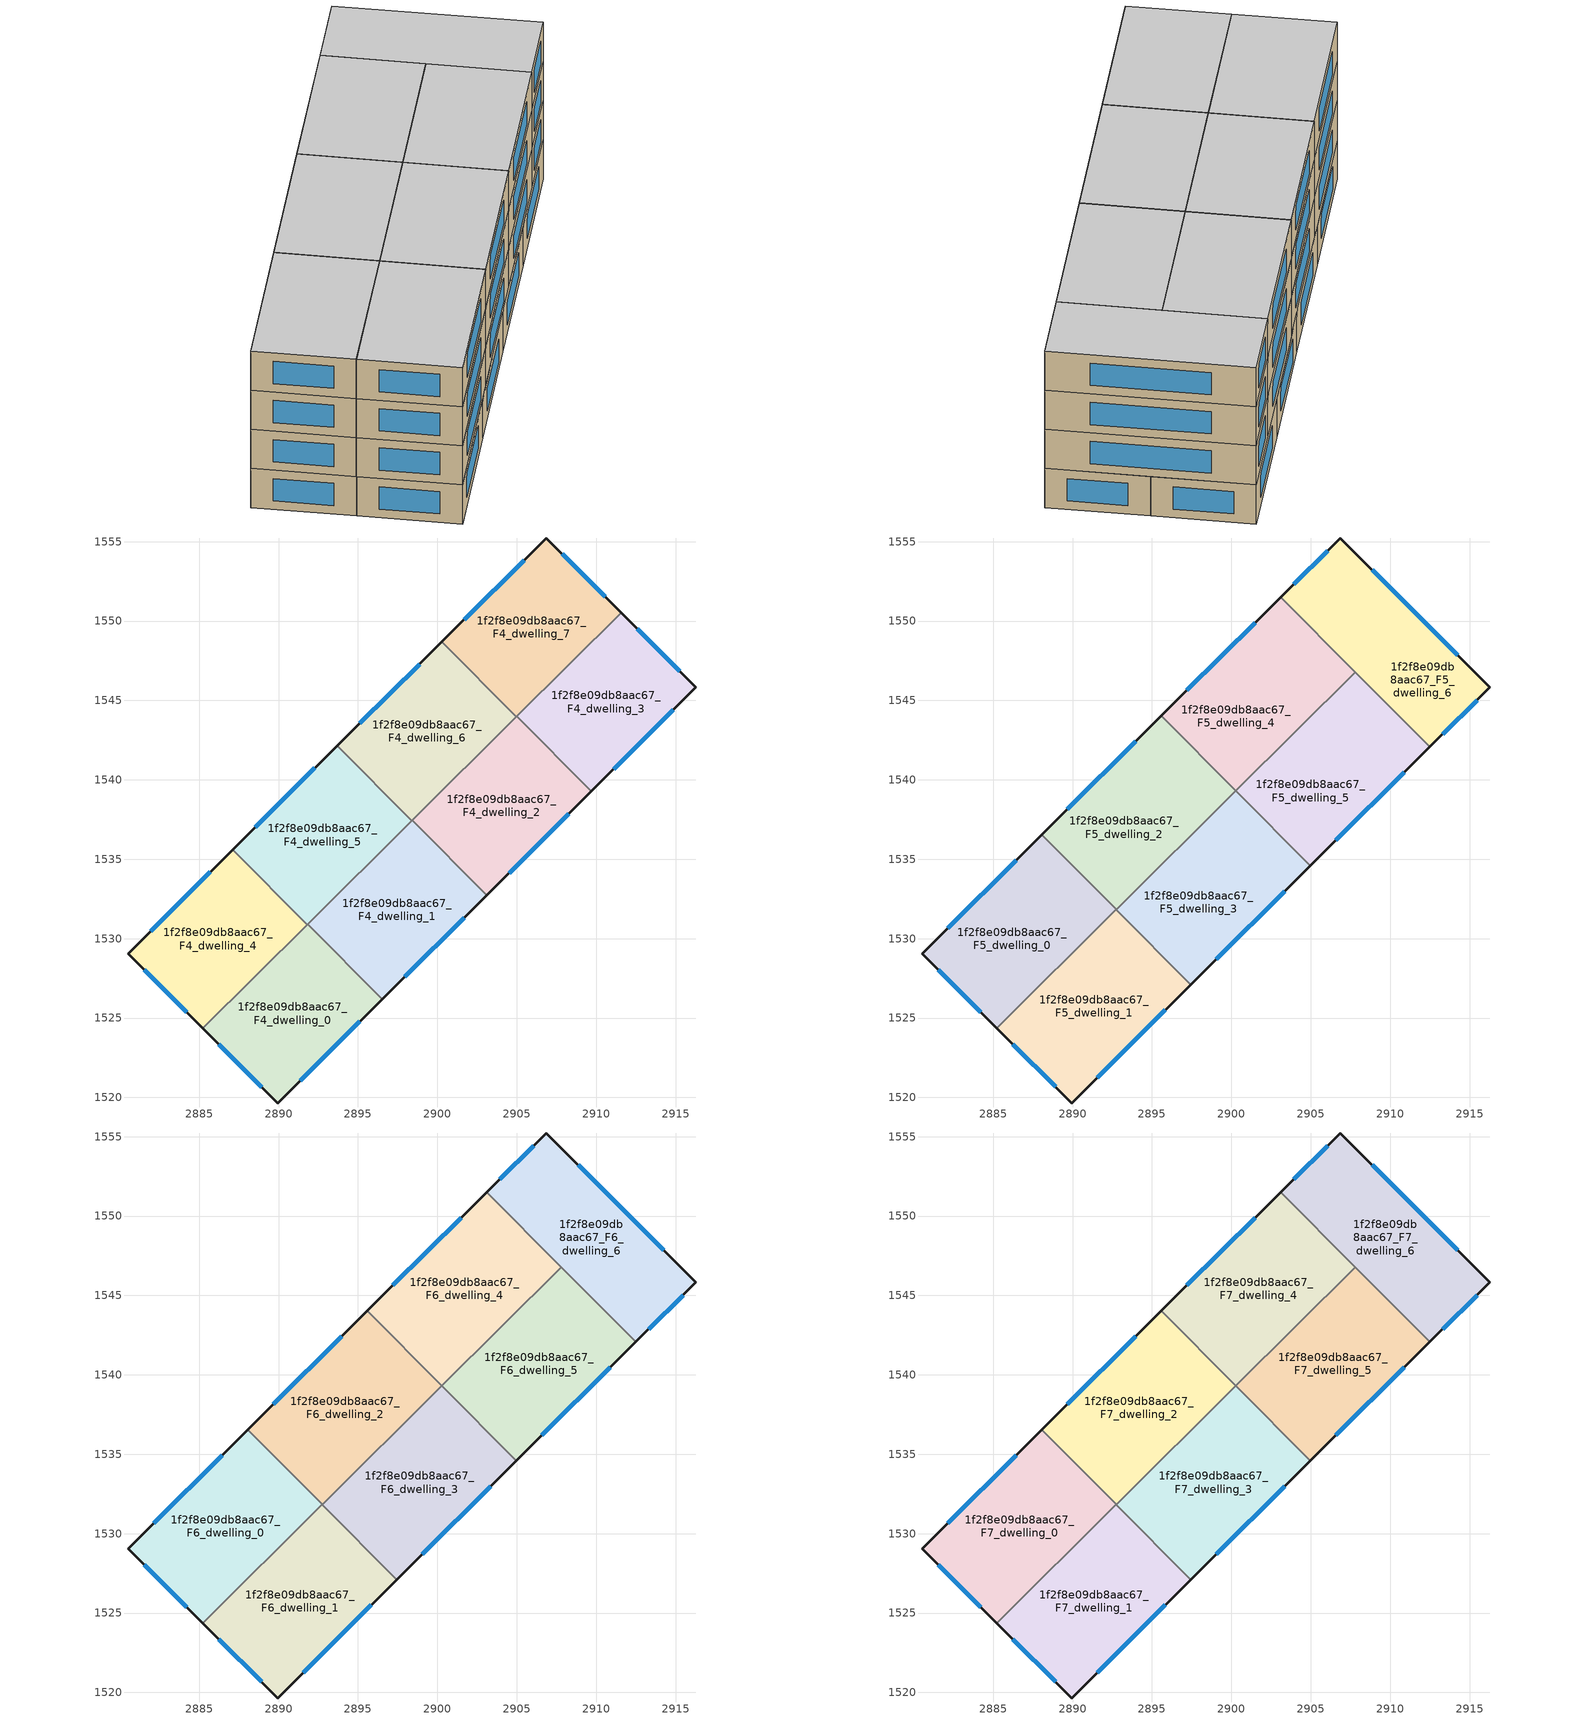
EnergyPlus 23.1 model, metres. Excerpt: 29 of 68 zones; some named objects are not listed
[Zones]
1f2f8e09db8aac67_F4_dwelling_0
 floor to 1f2f8e09db8aac67_F3_dwelling_0 (EU_floor_Construction): 2891.83,1530.91 2896.52,1526.19 2889.95,1519.65 2885.23,1524.35 z12
 wall outside (EU_wall_Construction): 2885.23,1524.35 2889.95,1519.65 2896.52,1526.19 z12:15
 wall to 1f2f8e09db8aac67_F4_dwelling_1 (EU_wall_Construction): 2896.52,1526.19 2891.83,1530.91 z12:15
 wall to 1f2f8e09db8aac67_F4_dwelling_4 (EU_wall_Construction): 2891.81,1530.89 2885.23,1524.35 z12:15
 wall to 1f2f8e09db8aac67_F4_dwelling_5 (EU_wall_Construction): 2891.83,1530.91 2891.81,1530.89 z12:15
 window (EU_Window_Construction): 2891.35,1521.05 2895.11,1524.79 / 2886.24,1523.35 2888.94,1520.66 z12.64:14.36
 ceiling adiabatic (EU_roof_Construction): 2896.52,1526.19 2891.83,1530.91 2885.24,1524.35 2889.95,1519.65 z15
1f2f8e09db8aac67_F4_dwelling_1
 floor to 1f2f8e09db8aac67_F3_dwelling_1 (EU_floor_Construction): 2898.41,1537.45 2903.1,1532.73 2896.52,1526.19 2891.83,1530.91 z12
 wall outside (EU_wall_Construction): 2896.52,1526.19 2903.1,1532.73 z12:15
 wall to 1f2f8e09db8aac67_F4_dwelling_2 (EU_wall_Construction): 2903.1,1532.73 2898.41,1537.45 z12:15
 wall to 1f2f8e09db8aac67_F4_dwelling_5 (EU_wall_Construction): 2898.39,1537.43 2891.83,1530.91 z12:15
 wall to 1f2f8e09db8aac67_F4_dwelling_6 (EU_wall_Construction): 2898.41,1537.45 2898.39,1537.43 z12:15
 window (EU_Window_Construction): 2897.93,1527.59 2901.69,1531.33 z12.64:14.36
 ceiling adiabatic (EU_roof_Construction): 2897.45,1527.11 2892.76,1531.83 2891.83,1530.91 2896.52,1526.19 z15
1f2f8e09db8aac67_F4_dwelling_2
 floor to 1f2f8e09db8aac67_F3_dwelling_2 (EU_floor_Construction): 2905,1544 2909.69,1539.28 2903.1,1532.73 2898.41,1537.45 z12
 wall outside (EU_wall_Construction): 2903.1,1532.73 2909.69,1539.28 z12:15
 wall to 1f2f8e09db8aac67_F4_dwelling_3 (EU_wall_Construction): 2909.69,1539.28 2905,1544 z12:15
 wall to 1f2f8e09db8aac67_F4_dwelling_6 (EU_wall_Construction): 2904.98,1543.98 2898.41,1537.45 z12:15
 wall to 1f2f8e09db8aac67_F4_dwelling_7 (EU_wall_Construction): 2905,1544 2904.98,1543.98 z12:15
 window (EU_Window_Construction): 2904.51,1534.13 2908.28,1537.88 z12.64:14.36
1f2f8e09db8aac67_F4_dwelling_3
 floor to 1f2f8e09db8aac67_F3_dwelling_3 (EU_floor_Construction): 2916.28,1545.83 2909.69,1539.28 2905,1544 2911.57,1550.53 z12
 wall outside (EU_wall_Construction): 2909.69,1539.28 2916.28,1545.83 2911.57,1550.53 z12:15
 wall to 1f2f8e09db8aac67_F4_dwelling_7 (EU_wall_Construction): 2911.57,1550.53 2905,1544 z12:15
 window (EU_Window_Construction): 2915.27,1546.84 2912.58,1549.53 / 2911.1,1540.68 2914.87,1544.43 z12.64:14.36
1f2f8e09db8aac67_F4_dwelling_4
 floor to 1f2f8e09db8aac67_F3_dwelling_4 (EU_floor_Construction): 2887.12,1535.61 2891.81,1530.89 2885.23,1524.35 2880.52,1529.06 z12
 wall outside (EU_wall_Construction): 2887.12,1535.61 2880.52,1529.06 2885.23,1524.35 z12:15
 wall to 1f2f8e09db8aac67_F4_dwelling_5 (EU_wall_Construction): 2891.81,1530.89 2887.12,1535.61 z12:15
 window (EU_Window_Construction): 2881.53,1528.05 2884.23,1525.36 / 2885.7,1534.2 2881.94,1530.46 z12.64:14.36
1f2f8e09db8aac67_F4_dwelling_5
 floor to 1f2f8e09db8aac67_F3_dwelling_5 (EU_floor_Construction): 2893.7,1542.15 2898.39,1537.43 2891.81,1530.89 2887.12,1535.61 z12
 wall outside (EU_wall_Construction): 2893.7,1542.15 2887.12,1535.61 z12:15
 wall to 1f2f8e09db8aac67_F4_dwelling_6 (EU_wall_Construction): 2898.39,1537.43 2893.7,1542.15 z12:15
 window (EU_Window_Construction): 2892.29,1540.75 2888.53,1537.01 z12.64:14.36
 ceiling adiabatic (EU_roof_Construction): 2892.75,1531.84 2891.8,1530.89 2898.39,1537.43 2893.7,1542.15 2888.07,1536.55 z15
1f2f8e09db8aac67_F4_dwelling_6
 floor to 1f2f8e09db8aac67_F3_dwelling_6 (EU_floor_Construction): 2900.29,1548.7 2904.98,1543.98 2898.39,1537.43 2893.7,1542.15 z12
 wall outside (EU_wall_Construction): 2900.29,1548.7 2893.7,1542.15 z12:15
 wall to 1f2f8e09db8aac67_F4_dwelling_7 (EU_wall_Construction): 2904.98,1543.98 2900.29,1548.7 z12:15
 window (EU_Window_Construction): 2898.88,1547.29 2895.11,1543.55 z12.64:14.36
1f2f8e09db8aac67_F4_dwelling_7
 floor to 1f2f8e09db8aac67_F3_dwelling_7 (EU_floor_Construction): 2911.57,1550.53 2904.98,1543.98 2900.29,1548.7 2906.87,1555.23 z12
 wall outside (EU_wall_Construction): 2911.57,1550.53 2906.87,1555.23 2900.29,1548.7 z12:15
 window (EU_Window_Construction): 2910.56,1551.54 2907.87,1554.23 / 2905.46,1553.83 2901.7,1550.1 z12.64:14.36
1f2f8e09db8aac67_F5_dwelling_0
 floor to 1f2f8e09db8aac67_F4_dwelling_4 (EU_floor_Construction): 2887.12,1535.61 2891.8,1530.89 2885.23,1524.36 2880.52,1529.06 z15
 floor to 1f2f8e09db8aac67_F4_dwelling_5 (EU_floor_Construction): 2888.07,1536.55 2892.75,1531.84 2891.8,1530.89 2887.12,1535.61 z15
 wall outside (EU_wall_Construction): 2888.07,1536.55 2880.52,1529.06 2885.23,1524.36 z15:18
 wall to 1f2f8e09db8aac67_F5_dwelling_1 (EU_wall_Construction): 2885.23,1524.36 2892.75,1531.84 z15:18
 wall to 1f2f8e09db8aac67_F5_dwelling_2 (EU_wall_Construction): 2892.75,1531.84 2888.07,1536.55 z15:18
 window (EU_Window_Construction): 2881.53,1528.05 2884.22,1525.37 / 2886.45,1534.95 2882.14,1530.66 z15.64:17.36
1f2f8e09db8aac67_F5_dwelling_1
 floor adiabatic (EU_floor_Construction): 2892.75,1531.84 2897.45,1527.11 2889.95,1519.65 2885.23,1524.36 z15
 wall outside (EU_wall_Construction): 2885.23,1524.36 2889.95,1519.65 2897.45,1527.11 z15:18
 wall to 1f2f8e09db8aac67_F5_dwelling_3 (EU_wall_Construction): 2897.45,1527.11 2892.76,1531.83 z15:18
 window (EU_Window_Construction): 2886.24,1523.35 2888.93,1520.66 / 2891.55,1521.25 2895.84,1525.52 z15.64:17.36
1f2f8e09db8aac67_F5_dwelling_2
 floor adiabatic (EU_floor_Construction): 2893.7,1542.15 2898.39,1537.43 2892.76,1531.83 2888.07,1536.55 z15
 floor to 1f2f8e09db8aac67_F4_dwelling_6 (EU_floor_Construction): 2895.59,1544.03 2900.28,1539.31 2898.39,1537.43 2893.7,1542.15 z15
 wall outside (EU_wall_Construction): 2895.59,1544.03 2888.07,1536.55 z15:18
 wall to 1f2f8e09db8aac67_F5_dwelling_3 (EU_wall_Construction): 2892.76,1531.83 2900.28,1539.31 z15:18
 wall to 1f2f8e09db8aac67_F5_dwelling_4 (EU_wall_Construction): 2900.28,1539.31 2895.59,1544.03 z15:18
 window (EU_Window_Construction): 2893.98,1542.43 2889.68,1538.15 z15.64:17.36
1f2f8e09db8aac67_F5_dwelling_3
 floor to 1f2f8e09db8aac67_F4_dwelling_1 (EU_floor_Construction): 2898.41,1537.45 2903.1,1532.73 2897.45,1527.11 2892.76,1531.83 z15
 floor to 1f2f8e09db8aac67_F4_dwelling_2 (EU_floor_Construction): 2900.28,1539.31 2904.97,1534.59 2903.1,1532.73 2898.41,1537.45 z15
 wall outside (EU_wall_Construction): 2897.45,1527.11 2904.97,1534.59 z15:18
 wall to 1f2f8e09db8aac67_F5_dwelling_5 (EU_wall_Construction): 2904.97,1534.59 2900.28,1539.31 z15:18
 window (EU_Window_Construction): 2899.06,1528.71 2903.36,1532.99 z15.64:17.36
1f2f8e09db8aac67_F5_dwelling_4
 floor to 1f2f8e09db8aac67_F4_dwelling_6 (EU_floor_Construction): 2900.29,1548.7 2904.98,1543.98 2900.28,1539.31 2895.59,1544.03 z15
 floor to 1f2f8e09db8aac67_F4_dwelling_7 (EU_floor_Construction): 2903.12,1551.51 2907.81,1546.79 2904.98,1543.98 2900.29,1548.7 z15
 wall outside (EU_wall_Construction): 2903.12,1551.51 2895.59,1544.03 z15:18
 wall to 1f2f8e09db8aac67_F5_dwelling_5 (EU_wall_Construction): 2900.28,1539.31 2907.81,1546.79 z15:18
 wall to 1f2f8e09db8aac67_F5_dwelling_6 (EU_wall_Construction): 2907.81,1546.79 2903.12,1551.51 z15:18
 window (EU_Window_Construction): 2901.51,1549.91 2897.21,1545.63 z15.64:17.36
1f2f8e09db8aac67_F5_dwelling_5
 floor to 1f2f8e09db8aac67_F4_dwelling_2 (EU_floor_Construction): 2905,1544 2909.69,1539.28 2904.97,1534.59 2900.28,1539.31 z15
 floor to 1f2f8e09db8aac67_F4_dwelling_3 (EU_floor_Construction): 2907.81,1546.79 2912.5,1542.07 2909.69,1539.28 2905,1544 z15
 wall outside (EU_wall_Construction): 2904.97,1534.59 2912.5,1542.07 z15:18
 wall to 1f2f8e09db8aac67_F5_dwelling_6 (EU_wall_Construction): 2912.5,1542.07 2907.81,1546.79 z15:18
 window (EU_Window_Construction): 2906.59,1536.19 2910.89,1540.47 z15.64:17.36
1f2f8e09db8aac67_F5_dwelling_6
 floor to 1f2f8e09db8aac67_F4_dwelling_3 (EU_floor_Construction): 2916.28,1545.83 2912.5,1542.07 2907.81,1546.79 2911.57,1550.53 z15
 floor to 1f2f8e09db8aac67_F4_dwelling_7 (EU_floor_Construction): 2911.57,1550.53 2907.81,1546.79 2903.12,1551.51 2906.87,1555.23 z15
 wall outside (EU_wall_Construction): 2912.5,1542.07 2916.28,1545.83 2906.87,1555.23 2903.12,1551.51 z15:18
 window (EU_Window_Construction): 2906.06,1554.44 2903.92,1552.31 / 2914.26,1547.84 2908.88,1553.22 / 2913.31,1542.88 2915.47,1545.03 z15.64:17.36
1f2f8e09db8aac67_F6_dwelling_0
 floor to 1f2f8e09db8aac67_F5_dwelling_0 (EU_floor_Construction): 2888.07,1536.55 2892.75,1531.84 2885.23,1524.36 2880.52,1529.06 z18
 wall outside (EU_wall_Construction): 2888.07,1536.55 2880.52,1529.06 2885.23,1524.36 z18:21
 wall to 1f2f8e09db8aac67_F6_dwelling_1 (EU_wall_Construction): 2885.23,1524.36 2892.75,1531.84 z18:21
 wall to 1f2f8e09db8aac67_F6_dwelling_2 (EU_wall_Construction): 2892.75,1531.84 2888.07,1536.55 z18:21
 window (EU_Window_Construction): 2881.53,1528.05 2884.22,1525.37 / 2886.45,1534.95 2882.14,1530.66 z18.64:20.36
1f2f8e09db8aac67_F6_dwelling_1
 floor to 1f2f8e09db8aac67_F5_dwelling_1 (EU_floor_Construction): 2892.75,1531.84 2897.45,1527.11 2889.95,1519.65 2885.23,1524.36 z18
 wall outside (EU_wall_Construction): 2885.23,1524.36 2889.95,1519.65 2897.45,1527.11 z18:21
 wall to 1f2f8e09db8aac67_F6_dwelling_3 (EU_wall_Construction): 2897.45,1527.11 2892.76,1531.83 z18:21
 window (EU_Window_Construction): 2886.24,1523.35 2888.93,1520.66 / 2891.55,1521.25 2895.84,1525.52 z18.64:20.36
1f2f8e09db8aac67_F6_dwelling_2
 floor to 1f2f8e09db8aac67_F5_dwelling_2 (EU_floor_Construction): 2895.59,1544.03 2900.28,1539.31 2892.76,1531.83 2888.07,1536.55 z18
 wall outside (EU_wall_Construction): 2895.59,1544.03 2888.07,1536.55 z18:21
 wall to 1f2f8e09db8aac67_F6_dwelling_3 (EU_wall_Construction): 2892.76,1531.83 2900.28,1539.31 z18:21
 wall to 1f2f8e09db8aac67_F6_dwelling_4 (EU_wall_Construction): 2900.28,1539.31 2895.59,1544.03 z18:21
 window (EU_Window_Construction): 2893.98,1542.43 2889.68,1538.15 z18.64:20.36
1f2f8e09db8aac67_F6_dwelling_3
 floor to 1f2f8e09db8aac67_F5_dwelling_3 (EU_floor_Construction): 2900.28,1539.31 2904.97,1534.59 2897.45,1527.11 2892.76,1531.83 z18
 wall outside (EU_wall_Construction): 2897.45,1527.11 2904.97,1534.59 z18:21
 wall to 1f2f8e09db8aac67_F6_dwelling_5 (EU_wall_Construction): 2904.97,1534.59 2900.28,1539.31 z18:21
 window (EU_Window_Construction): 2899.06,1528.71 2903.36,1532.99 z18.64:20.36
1f2f8e09db8aac67_F6_dwelling_4
 floor to 1f2f8e09db8aac67_F5_dwelling_4 (EU_floor_Construction): 2903.12,1551.51 2907.81,1546.79 2900.28,1539.31 2895.59,1544.03 z18
 wall outside (EU_wall_Construction): 2903.12,1551.51 2895.59,1544.03 z18:21
 wall to 1f2f8e09db8aac67_F6_dwelling_5 (EU_wall_Construction): 2900.28,1539.31 2907.81,1546.79 z18:21
 wall to 1f2f8e09db8aac67_F6_dwelling_6 (EU_wall_Construction): 2907.81,1546.79 2903.12,1551.51 z18:21
 window (EU_Window_Construction): 2901.51,1549.91 2897.21,1545.63 z18.64:20.36
1f2f8e09db8aac67_F6_dwelling_5
 floor to 1f2f8e09db8aac67_F5_dwelling_5 (EU_floor_Construction): 2907.81,1546.79 2912.5,1542.07 2904.97,1534.59 2900.28,1539.31 z18
 wall outside (EU_wall_Construction): 2904.97,1534.59 2912.5,1542.07 z18:21
 wall to 1f2f8e09db8aac67_F6_dwelling_6 (EU_wall_Construction): 2912.5,1542.07 2907.81,1546.79 z18:21
 window (EU_Window_Construction): 2906.59,1536.19 2910.89,1540.47 z18.64:20.36
1f2f8e09db8aac67_F6_dwelling_6
 floor to 1f2f8e09db8aac67_F5_dwelling_6 (EU_floor_Construction): 2916.28,1545.83 2912.5,1542.07 2903.12,1551.51 2906.87,1555.23 z18
 wall outside (EU_wall_Construction): 2912.5,1542.07 2916.28,1545.83 2906.87,1555.23 2903.12,1551.51 z18:21
 window (EU_Window_Construction): 2906.06,1554.44 2903.92,1552.31 / 2914.26,1547.84 2908.88,1553.22 / 2913.31,1542.88 2915.47,1545.03 z18.64:20.36
1f2f8e09db8aac67_F7_dwelling_0
 floor to 1f2f8e09db8aac67_F6_dwelling_0 (EU_floor_Construction): 2888.07,1536.55 2892.75,1531.84 2885.23,1524.36 2880.52,1529.06 z21
 wall outside (EU_wall_Construction): 2888.07,1536.55 2880.52,1529.06 2885.23,1524.36 z21:24
 wall to 1f2f8e09db8aac67_F7_dwelling_1 (EU_wall_Construction): 2885.23,1524.36 2892.75,1531.84 z21:24
 wall to 1f2f8e09db8aac67_F7_dwelling_2 (EU_wall_Construction): 2892.75,1531.84 2888.07,1536.55 z21:24
 window (EU_Window_Construction): 2881.53,1528.05 2884.22,1525.37 / 2886.45,1534.95 2882.14,1530.66 z21.64:23.36
 ceiling to 1f2f8e09db8aac67_F8_dwelling_0 (EU_floor_Construction): 2892.75,1531.84 2888.07,1536.55 2880.52,1529.06 2885.23,1524.36 z24
1f2f8e09db8aac67_F7_dwelling_1
 floor to 1f2f8e09db8aac67_F6_dwelling_1 (EU_floor_Construction): 2892.75,1531.84 2897.45,1527.11 2889.95,1519.65 2885.23,1524.36 z21
 wall outside (EU_wall_Construction): 2885.23,1524.36 2889.95,1519.65 2897.45,1527.11 z21:24
 wall to 1f2f8e09db8aac67_F7_dwelling_3 (EU_wall_Construction): 2897.45,1527.11 2892.76,1531.83 z21:24
 window (EU_Window_Construction): 2886.24,1523.35 2888.93,1520.66 / 2891.55,1521.25 2895.84,1525.52 z21.64:23.36
 ceiling to 1f2f8e09db8aac67_F8_dwelling_1 (EU_floor_Construction): 2897.45,1527.11 2892.75,1531.84 2885.23,1524.36 2889.95,1519.65 z24
1f2f8e09db8aac67_F7_dwelling_2
 floor to 1f2f8e09db8aac67_F6_dwelling_2 (EU_floor_Construction): 2895.59,1544.03 2900.28,1539.31 2892.76,1531.83 2888.07,1536.55 z21
 wall outside (EU_wall_Construction): 2895.59,1544.03 2888.07,1536.55 z21:24
 wall to 1f2f8e09db8aac67_F7_dwelling_3 (EU_wall_Construction): 2892.76,1531.83 2900.28,1539.31 z21:24
 wall to 1f2f8e09db8aac67_F7_dwelling_4 (EU_wall_Construction): 2900.28,1539.31 2895.59,1544.03 z21:24
 window (EU_Window_Construction): 2893.98,1542.43 2889.68,1538.15 z21.64:23.36
 ceiling to 1f2f8e09db8aac67_F8_dwelling_2 (EU_floor_Construction): 2900.28,1539.31 2895.59,1544.03 2888.07,1536.55 2892.76,1531.83 z24
1f2f8e09db8aac67_F7_dwelling_3
 floor to 1f2f8e09db8aac67_F6_dwelling_3 (EU_floor_Construction): 2900.28,1539.31 2904.97,1534.59 2897.45,1527.11 2892.76,1531.83 z21
 wall outside (EU_wall_Construction): 2897.45,1527.11 2904.97,1534.59 z21:24
 wall to 1f2f8e09db8aac67_F7_dwelling_5 (EU_wall_Construction): 2904.97,1534.59 2900.28,1539.31 z21:24
 window (EU_Window_Construction): 2899.06,1528.71 2903.36,1532.99 z21.64:23.36
 ceiling to 1f2f8e09db8aac67_F8_dwelling_3 (EU_floor_Construction): 2904.97,1534.59 2900.28,1539.31 2892.76,1531.83 2897.45,1527.11 z24
1f2f8e09db8aac67_F7_dwelling_4
 floor to 1f2f8e09db8aac67_F6_dwelling_4 (EU_floor_Construction): 2903.12,1551.51 2907.81,1546.79 2900.28,1539.31 2895.59,1544.03 z21
 wall outside (EU_wall_Construction): 2903.12,1551.51 2895.59,1544.03 z21:24
 wall to 1f2f8e09db8aac67_F7_dwelling_5 (EU_wall_Construction): 2900.28,1539.31 2907.81,1546.79 z21:24
 wall to 1f2f8e09db8aac67_F7_dwelling_6 (EU_wall_Construction): 2907.81,1546.79 2903.12,1551.51 z21:24
 window (EU_Window_Construction): 2901.51,1549.91 2897.21,1545.63 z21.64:23.36
 ceiling to 1f2f8e09db8aac67_F8_dwelling_4 (EU_floor_Construction): 2907.81,1546.79 2903.12,1551.51 2895.59,1544.03 2900.28,1539.31 z24
1f2f8e09db8aac67_F7_dwelling_5
 floor to 1f2f8e09db8aac67_F6_dwelling_5 (EU_floor_Construction): 2907.81,1546.79 2912.5,1542.07 2904.97,1534.59 2900.28,1539.31 z21
 wall outside (EU_wall_Construction): 2904.97,1534.59 2912.5,1542.07 z21:24
 wall to 1f2f8e09db8aac67_F7_dwelling_6 (EU_wall_Construction): 2912.5,1542.07 2907.81,1546.79 z21:24
 window (EU_Window_Construction): 2906.59,1536.19 2910.89,1540.47 z21.64:23.36
 ceiling to 1f2f8e09db8aac67_F8_dwelling_5 (EU_floor_Construction): 2912.5,1542.07 2907.81,1546.79 2900.28,1539.31 2904.97,1534.59 z24
1f2f8e09db8aac67_F7_dwelling_6
 floor to 1f2f8e09db8aac67_F6_dwelling_6 (EU_floor_Construction): 2916.28,1545.83 2912.5,1542.07 2903.12,1551.51 2906.87,1555.23 z21
 wall outside (EU_wall_Construction): 2912.5,1542.07 2916.28,1545.83 2906.87,1555.23 2903.12,1551.51 z21:24
 window (EU_Window_Construction): 2906.06,1554.44 2903.92,1552.31 / 2914.26,1547.84 2908.88,1553.22 / 2913.31,1542.88 2915.47,1545.03 z21.64:23.36
 ceiling to 1f2f8e09db8aac67_F8_dwelling_6 (EU_floor_Construction): 2916.28,1545.83 2906.87,1555.23 2903.12,1551.51 2912.5,1542.07 z24
[Building]
EU S2 Campaign: North Axis=0; Terrain=City; Solar Distribution=FullExterior
[Site:Location]
Yerevan-Zvartnots.Intl.AP: Latitude=40.15; Longitude=44.383; Time Zone=4; Elevation=854
[SizingPeriod:WeatherFileDays]
AnnualSizingPeriod: Begin Month=1; Begin Day of Month=1; End Month=12; End Day of Month=31; Day of Week for Start Day=Monday; Use Weather File Daylight Saving Period=No; Use Weather File Rain and Snow Indicators=No
[MATERIAL]
EU_InternalMass_Material: Roughness=MediumRough; Thickness=0.1; Conductivity=1; Density=1800; Specific Heat=900; Thermal Absorptance=0.9; Solar Absorptance=0.7; Visible Absorptance=0.7
[MATERIAL:NOMASS] Roughness=MediumRough; Thermal Absorptance=0.9; Solar Absorptance=0.7; Visible Absorptance=0.7
Name | Thermal Resistance
EU_wall_NoMass | 1.05043
EU_roof_NoMass | 1.45357
EU_floor_NoMass | 0.478065
[WINDOWMATERIAL:SIMPLEGLAZINGSYSTEM]
EU_Window_SimpleGlazing: UFactor=2.5566; Solar Heat Gain Coefficient=0.75; Visible Transmittance=0.75
[CONSTRUCTION]
EU_wall_Construction: EU_wall_NoMass
EU_roof_Construction: EU_roof_NoMass
EU_floor_Construction: EU_floor_NoMass
EU_Window_Construction: EU_Window_SimpleGlazing
EU_InternalMass_Construction: EU_InternalMass_Material
[ZONE] Type=1; Multiplier=1; Ceiling Height=autocalculate; Floor Area=autocalculate; Part of Total Floor Area=Yes
Name | Volume
1f2f8e09db8aac67_F4_dwelling_0 | 185.336
1f2f8e09db8aac67_F5_dwelling_0; 1f2f8e09db8aac67_F6_dwelling_0; 1f2f8e09db8aac67_F7_dwelling_0 | 211.793
1f2f8e09db8aac67_F4_dwelling_1; 1f2f8e09db8aac67_F4_dwelling_5 | 185.321
1f2f8e09db8aac67_F5_dwelling_1; 1f2f8e09db8aac67_F6_dwelling_1; 1f2f8e09db8aac67_F7_dwelling_1 | 211.792
1f2f8e09db8aac67_F4_dwelling_2 | 185.32
1f2f8e09db8aac67_F5_dwelling_2; 1f2f8e09db8aac67_F6_dwelling_2; 1f2f8e09db8aac67_F7_dwelling_2; 1f2f8e09db8aac67_F5_dwelling_3; 1f2f8e09db8aac67_F6_dwelling_3; 1f2f8e09db8aac67_F7_dwelling_3 | 211.783
1f2f8e09db8aac67_F4_dwelling_3 | 185.322
1f2f8e09db8aac67_F4_dwelling_4 | 185.316
1f2f8e09db8aac67_F5_dwelling_4; 1f2f8e09db8aac67_F6_dwelling_4; 1f2f8e09db8aac67_F7_dwelling_4 | 211.803
1f2f8e09db8aac67_F5_dwelling_5; 1f2f8e09db8aac67_F6_dwelling_5; 1f2f8e09db8aac67_F7_dwelling_5 | 211.802
1f2f8e09db8aac67_F4_dwelling_6 | 185.309
1f2f8e09db8aac67_F5_dwelling_6; 1f2f8e09db8aac67_F6_dwelling_6; 1f2f8e09db8aac67_F7_dwelling_6 | 211.785
1f2f8e09db8aac67_F4_dwelling_7 | 185.311
[INTERNALMASS] Construction=EU_InternalMass_Construction
Name | Zone or ZoneList | Surface Area
1f2f8e09db8aac67_F4_dwelling_0_EU_InternalMass | 1f2f8e09db8aac67_F4_dwelling_0 | 61.7787
1f2f8e09db8aac67_F4_dwelling_1_EU_InternalMass | 1f2f8e09db8aac67_F4_dwelling_1 | 61.7734
1f2f8e09db8aac67_F4_dwelling_2_EU_InternalMass | 1f2f8e09db8aac67_F4_dwelling_2 | 61.7734
1f2f8e09db8aac67_F4_dwelling_3_EU_InternalMass | 1f2f8e09db8aac67_F4_dwelling_3 | 61.774
1f2f8e09db8aac67_F4_dwelling_4_EU_InternalMass | 1f2f8e09db8aac67_F4_dwelling_4 | 61.7721
1f2f8e09db8aac67_F4_dwelling_5_EU_InternalMass | 1f2f8e09db8aac67_F4_dwelling_5 | 61.7734
1f2f8e09db8aac67_F4_dwelling_6_EU_InternalMass | 1f2f8e09db8aac67_F4_dwelling_6 | 61.7697
1f2f8e09db8aac67_F4_dwelling_7_EU_InternalMass | 1f2f8e09db8aac67_F4_dwelling_7 | 61.7704
1f2f8e09db8aac67_F5_dwelling_0_EU_InternalMass | 1f2f8e09db8aac67_F5_dwelling_0 | 70.5977
1f2f8e09db8aac67_F5_dwelling_1_EU_InternalMass | 1f2f8e09db8aac67_F5_dwelling_1 | 70.5957
1f2f8e09db8aac67_F5_dwelling_2_EU_InternalMass | 1f2f8e09db8aac67_F5_dwelling_2 | 70.5963
1f2f8e09db8aac67_F5_dwelling_3_EU_InternalMass | 1f2f8e09db8aac67_F5_dwelling_3 | 70.5926
1f2f8e09db8aac67_F5_dwelling_4_EU_InternalMass | 1f2f8e09db8aac67_F5_dwelling_4 | 70.5992
1f2f8e09db8aac67_F5_dwelling_5_EU_InternalMass | 1f2f8e09db8aac67_F5_dwelling_5 | 70.5992
1f2f8e09db8aac67_F5_dwelling_6_EU_InternalMass | 1f2f8e09db8aac67_F5_dwelling_6 | 70.5951
1f2f8e09db8aac67_F6_dwelling_0_EU_InternalMass | 1f2f8e09db8aac67_F6_dwelling_0 | 70.5977
1f2f8e09db8aac67_F6_dwelling_1_EU_InternalMass | 1f2f8e09db8aac67_F6_dwelling_1 | 70.5957
1f2f8e09db8aac67_F6_dwelling_2_EU_InternalMass | 1f2f8e09db8aac67_F6_dwelling_2 | 70.5963
1f2f8e09db8aac67_F6_dwelling_3_EU_InternalMass | 1f2f8e09db8aac67_F6_dwelling_3 | 70.5926
1f2f8e09db8aac67_F6_dwelling_4_EU_InternalMass | 1f2f8e09db8aac67_F6_dwelling_4 | 70.5992
1f2f8e09db8aac67_F6_dwelling_5_EU_InternalMass | 1f2f8e09db8aac67_F6_dwelling_5 | 70.5992
1f2f8e09db8aac67_F6_dwelling_6_EU_InternalMass | 1f2f8e09db8aac67_F6_dwelling_6 | 70.5951
1f2f8e09db8aac67_F7_dwelling_0_EU_InternalMass | 1f2f8e09db8aac67_F7_dwelling_0 | 70.5977
1f2f8e09db8aac67_F7_dwelling_1_EU_InternalMass | 1f2f8e09db8aac67_F7_dwelling_1 | 70.5957
1f2f8e09db8aac67_F7_dwelling_2_EU_InternalMass | 1f2f8e09db8aac67_F7_dwelling_2 | 70.5963
1f2f8e09db8aac67_F7_dwelling_3_EU_InternalMass | 1f2f8e09db8aac67_F7_dwelling_3 | 70.5926
1f2f8e09db8aac67_F7_dwelling_4_EU_InternalMass | 1f2f8e09db8aac67_F7_dwelling_4 | 70.5992
1f2f8e09db8aac67_F7_dwelling_5_EU_InternalMass | 1f2f8e09db8aac67_F7_dwelling_5 | 70.5992
1f2f8e09db8aac67_F7_dwelling_6_EU_InternalMass | 1f2f8e09db8aac67_F7_dwelling_6 | 70.5951
[OTHEREQUIPMENT] Fuel Type=Electricity; Design Level Calculation Method=Watts/Area; Power per Zone Floor Area=1; Fraction Latent=0; Fraction Radiant=0; Fraction Lost=0; Carbon Dioxide Generation Rate=0; EndUse Subcategory=EU_Step8_InternalGains
Name | Zone or ZoneList or Space or SpaceList | Schedule
EU_Step8_InternalGain_1f2f8e09db8aac67_F4_dwelling_0_f000 | 1f2f8e09db8aac67_F4_dwelling_0 | EU_Step8_GainSchedule_1f2f8e09db8aac67_F4_dwelling_0_f000
EU_Step8_InternalGain_1f2f8e09db8aac67_F4_dwelling_1_f000 | 1f2f8e09db8aac67_F4_dwelling_1 | EU_Step8_GainSchedule_1f2f8e09db8aac67_F4_dwelling_1_f000
EU_Step8_InternalGain_1f2f8e09db8aac67_F4_dwelling_2_f000 | 1f2f8e09db8aac67_F4_dwelling_2 | EU_Step8_GainSchedule_1f2f8e09db8aac67_F4_dwelling_2_f000
EU_Step8_InternalGain_1f2f8e09db8aac67_F4_dwelling_3_f000 | 1f2f8e09db8aac67_F4_dwelling_3 | EU_Step8_GainSchedule_1f2f8e09db8aac67_F4_dwelling_3_f000
EU_Step8_InternalGain_1f2f8e09db8aac67_F4_dwelling_4_f000 | 1f2f8e09db8aac67_F4_dwelling_4 | EU_Step8_GainSchedule_1f2f8e09db8aac67_F4_dwelling_4_f000
EU_Step8_InternalGain_1f2f8e09db8aac67_F4_dwelling_5_f000 | 1f2f8e09db8aac67_F4_dwelling_5 | EU_Step8_GainSchedule_1f2f8e09db8aac67_F4_dwelling_5_f000
EU_Step8_InternalGain_1f2f8e09db8aac67_F4_dwelling_6_f000 | 1f2f8e09db8aac67_F4_dwelling_6 | EU_Step8_GainSchedule_1f2f8e09db8aac67_F4_dwelling_6_f000
EU_Step8_InternalGain_1f2f8e09db8aac67_F4_dwelling_7_f000 | 1f2f8e09db8aac67_F4_dwelling_7 | EU_Step8_GainSchedule_1f2f8e09db8aac67_F4_dwelling_7_f000
EU_Step8_InternalGain_1f2f8e09db8aac67_F5_dwelling_0_f000 | 1f2f8e09db8aac67_F5_dwelling_0 | EU_Step8_GainSchedule_1f2f8e09db8aac67_F5_dwelling_0_f000
EU_Step8_InternalGain_1f2f8e09db8aac67_F5_dwelling_1_f000 | 1f2f8e09db8aac67_F5_dwelling_1 | EU_Step8_GainSchedule_1f2f8e09db8aac67_F5_dwelling_1_f000
EU_Step8_InternalGain_1f2f8e09db8aac67_F5_dwelling_2_f000 | 1f2f8e09db8aac67_F5_dwelling_2 | EU_Step8_GainSchedule_1f2f8e09db8aac67_F5_dwelling_2_f000
EU_Step8_InternalGain_1f2f8e09db8aac67_F5_dwelling_3_f000 | 1f2f8e09db8aac67_F5_dwelling_3 | EU_Step8_GainSchedule_1f2f8e09db8aac67_F5_dwelling_3_f000
EU_Step8_InternalGain_1f2f8e09db8aac67_F5_dwelling_4_f000 | 1f2f8e09db8aac67_F5_dwelling_4 | EU_Step8_GainSchedule_1f2f8e09db8aac67_F5_dwelling_4_f000
EU_Step8_InternalGain_1f2f8e09db8aac67_F5_dwelling_5_f000 | 1f2f8e09db8aac67_F5_dwelling_5 | EU_Step8_GainSchedule_1f2f8e09db8aac67_F5_dwelling_5_f000
EU_Step8_InternalGain_1f2f8e09db8aac67_F5_dwelling_6_f000 | 1f2f8e09db8aac67_F5_dwelling_6 | EU_Step8_GainSchedule_1f2f8e09db8aac67_F5_dwelling_6_f000
EU_Step8_InternalGain_1f2f8e09db8aac67_F6_dwelling_0_f000 | 1f2f8e09db8aac67_F6_dwelling_0 | EU_Step8_GainSchedule_1f2f8e09db8aac67_F6_dwelling_0_f000
EU_Step8_InternalGain_1f2f8e09db8aac67_F6_dwelling_1_f000 | 1f2f8e09db8aac67_F6_dwelling_1 | EU_Step8_GainSchedule_1f2f8e09db8aac67_F6_dwelling_1_f000
EU_Step8_InternalGain_1f2f8e09db8aac67_F6_dwelling_2_f000 | 1f2f8e09db8aac67_F6_dwelling_2 | EU_Step8_GainSchedule_1f2f8e09db8aac67_F6_dwelling_2_f000
EU_Step8_InternalGain_1f2f8e09db8aac67_F6_dwelling_3_f000 | 1f2f8e09db8aac67_F6_dwelling_3 | EU_Step8_GainSchedule_1f2f8e09db8aac67_F6_dwelling_3_f000
EU_Step8_InternalGain_1f2f8e09db8aac67_F6_dwelling_4_f000 | 1f2f8e09db8aac67_F6_dwelling_4 | EU_Step8_GainSchedule_1f2f8e09db8aac67_F6_dwelling_4_f000
EU_Step8_InternalGain_1f2f8e09db8aac67_F6_dwelling_5_f000 | 1f2f8e09db8aac67_F6_dwelling_5 | EU_Step8_GainSchedule_1f2f8e09db8aac67_F6_dwelling_5_f000
EU_Step8_InternalGain_1f2f8e09db8aac67_F6_dwelling_6_f000 | 1f2f8e09db8aac67_F6_dwelling_6 | EU_Step8_GainSchedule_1f2f8e09db8aac67_F6_dwelling_6_f000
EU_Step8_InternalGain_1f2f8e09db8aac67_F7_dwelling_0_f000 | 1f2f8e09db8aac67_F7_dwelling_0 | EU_Step8_GainSchedule_1f2f8e09db8aac67_F7_dwelling_0_f000
EU_Step8_InternalGain_1f2f8e09db8aac67_F7_dwelling_1_f000 | 1f2f8e09db8aac67_F7_dwelling_1 | EU_Step8_GainSchedule_1f2f8e09db8aac67_F7_dwelling_1_f000
EU_Step8_InternalGain_1f2f8e09db8aac67_F7_dwelling_2_f000 | 1f2f8e09db8aac67_F7_dwelling_2 | EU_Step8_GainSchedule_1f2f8e09db8aac67_F7_dwelling_2_f000
EU_Step8_InternalGain_1f2f8e09db8aac67_F7_dwelling_3_f000 | 1f2f8e09db8aac67_F7_dwelling_3 | EU_Step8_GainSchedule_1f2f8e09db8aac67_F7_dwelling_3_f000
EU_Step8_InternalGain_1f2f8e09db8aac67_F7_dwelling_4_f000 | 1f2f8e09db8aac67_F7_dwelling_4 | EU_Step8_GainSchedule_1f2f8e09db8aac67_F7_dwelling_4_f000
EU_Step8_InternalGain_1f2f8e09db8aac67_F7_dwelling_5_f000 | 1f2f8e09db8aac67_F7_dwelling_5 | EU_Step8_GainSchedule_1f2f8e09db8aac67_F7_dwelling_5_f000
EU_Step8_InternalGain_1f2f8e09db8aac67_F7_dwelling_6_f000 | 1f2f8e09db8aac67_F7_dwelling_6 | EU_Step8_GainSchedule_1f2f8e09db8aac67_F7_dwelling_6_f000
[ZONEVENTILATION:DESIGNFLOWRATE] Schedule=EU_AlwaysOn; Design Flow Rate Calculation Method=AirChanges/Hour; Air Changes per Hour=0.557805; Ventilation Type=Natural; Fan Pressure Rise=0; Fan Total Efficiency=1; Constant Term Coefficient=1; Temperature Term Coefficient=0; Velocity Term Coefficient=0; Velocity Squared Term Coefficient=0; Minimum Indoor Temperature=-100; Maximum Indoor Temperature=100; Delta Temperature=-100; Minimum Outdoor Temperature=-100; Maximum Outdoor Temperature=100; Maximum Wind Speed=40
Name | Zone or ZoneList or Space or SpaceList
EU_ConstantAir_1f2f8e09db8aac67_F4_dwelling_0 | 1f2f8e09db8aac67_F4_dwelling_0
EU_ConstantAir_1f2f8e09db8aac67_F4_dwelling_1 | 1f2f8e09db8aac67_F4_dwelling_1
EU_ConstantAir_1f2f8e09db8aac67_F4_dwelling_2 | 1f2f8e09db8aac67_F4_dwelling_2
EU_ConstantAir_1f2f8e09db8aac67_F4_dwelling_3 | 1f2f8e09db8aac67_F4_dwelling_3
EU_ConstantAir_1f2f8e09db8aac67_F4_dwelling_4 | 1f2f8e09db8aac67_F4_dwelling_4
EU_ConstantAir_1f2f8e09db8aac67_F4_dwelling_5 | 1f2f8e09db8aac67_F4_dwelling_5
EU_ConstantAir_1f2f8e09db8aac67_F4_dwelling_6 | 1f2f8e09db8aac67_F4_dwelling_6
EU_ConstantAir_1f2f8e09db8aac67_F4_dwelling_7 | 1f2f8e09db8aac67_F4_dwelling_7
EU_ConstantAir_1f2f8e09db8aac67_F5_dwelling_0 | 1f2f8e09db8aac67_F5_dwelling_0
EU_ConstantAir_1f2f8e09db8aac67_F5_dwelling_1 | 1f2f8e09db8aac67_F5_dwelling_1
EU_ConstantAir_1f2f8e09db8aac67_F5_dwelling_2 | 1f2f8e09db8aac67_F5_dwelling_2
EU_ConstantAir_1f2f8e09db8aac67_F5_dwelling_3 | 1f2f8e09db8aac67_F5_dwelling_3
EU_ConstantAir_1f2f8e09db8aac67_F5_dwelling_4 | 1f2f8e09db8aac67_F5_dwelling_4
EU_ConstantAir_1f2f8e09db8aac67_F5_dwelling_5 | 1f2f8e09db8aac67_F5_dwelling_5
EU_ConstantAir_1f2f8e09db8aac67_F5_dwelling_6 | 1f2f8e09db8aac67_F5_dwelling_6
EU_ConstantAir_1f2f8e09db8aac67_F6_dwelling_0 | 1f2f8e09db8aac67_F6_dwelling_0
EU_ConstantAir_1f2f8e09db8aac67_F6_dwelling_1 | 1f2f8e09db8aac67_F6_dwelling_1
EU_ConstantAir_1f2f8e09db8aac67_F6_dwelling_2 | 1f2f8e09db8aac67_F6_dwelling_2
EU_ConstantAir_1f2f8e09db8aac67_F6_dwelling_3 | 1f2f8e09db8aac67_F6_dwelling_3
EU_ConstantAir_1f2f8e09db8aac67_F6_dwelling_4 | 1f2f8e09db8aac67_F6_dwelling_4
EU_ConstantAir_1f2f8e09db8aac67_F6_dwelling_5 | 1f2f8e09db8aac67_F6_dwelling_5
EU_ConstantAir_1f2f8e09db8aac67_F6_dwelling_6 | 1f2f8e09db8aac67_F6_dwelling_6
EU_ConstantAir_1f2f8e09db8aac67_F7_dwelling_0 | 1f2f8e09db8aac67_F7_dwelling_0
EU_ConstantAir_1f2f8e09db8aac67_F7_dwelling_1 | 1f2f8e09db8aac67_F7_dwelling_1
EU_ConstantAir_1f2f8e09db8aac67_F7_dwelling_2 | 1f2f8e09db8aac67_F7_dwelling_2
EU_ConstantAir_1f2f8e09db8aac67_F7_dwelling_3 | 1f2f8e09db8aac67_F7_dwelling_3
EU_ConstantAir_1f2f8e09db8aac67_F7_dwelling_4 | 1f2f8e09db8aac67_F7_dwelling_4
EU_ConstantAir_1f2f8e09db8aac67_F7_dwelling_5 | 1f2f8e09db8aac67_F7_dwelling_5
EU_ConstantAir_1f2f8e09db8aac67_F7_dwelling_6 | 1f2f8e09db8aac67_F7_dwelling_6
[HVACTEMPLATE:THERMOSTAT] Constant Heating Setpoint=20; Constant Cooling Setpoint=50
EU_HeatOnly_1f2f8e09db8aac67_F0_dwelling_0; EU_HeatOnly_1f2f8e09db8aac67_F0_dwelling_1; EU_HeatOnly_1f2f8e09db8aac67_F0_dwelling_2; EU_HeatOnly_1f2f8e09db8aac67_F0_dwelling_3; EU_HeatOnly_1f2f8e09db8aac67_F0_dwelling_4; EU_HeatOnly_1f2f8e09db8aac67_F0_dwelling_5; EU_HeatOnly_1f2f8e09db8aac67_F0_dwelling_6; EU_HeatOnly_1f2f8e09db8aac67_F0_dwelling_7; EU_HeatOnly_1f2f8e09db8aac67_F1_dwelling_0; EU_HeatOnly_1f2f8e09db8aac67_F1_dwelling_1; EU_HeatOnly_1f2f8e09db8aac67_F1_dwelling_2; EU_HeatOnly_1f2f8e09db8aac67_F1_dwelling_3; EU_HeatOnly_1f2f8e09db8aac67_F1_dwelling_4; EU_HeatOnly_1f2f8e09db8aac67_F1_dwelling_5; EU_HeatOnly_1f2f8e09db8aac67_F1_dwelling_6; EU_HeatOnly_1f2f8e09db8aac67_F1_dwelling_7; EU_HeatOnly_1f2f8e09db8aac67_F2_dwelling_0; EU_HeatOnly_1f2f8e09db8aac67_F2_dwelling_1; EU_HeatOnly_1f2f8e09db8aac67_F2_dwelling_2; EU_HeatOnly_1f2f8e09db8aac67_F2_dwelling_3; EU_HeatOnly_1f2f8e09db8aac67_F2_dwelling_4; EU_HeatOnly_1f2f8e09db8aac67_F2_dwelling_5; EU_HeatOnly_1f2f8e09db8aac67_F2_dwelling_6; EU_HeatOnly_1f2f8e09db8aac67_F2_dwelling_7; EU_HeatOnly_1f2f8e09db8aac67_F3_dwelling_0; EU_HeatOnly_1f2f8e09db8aac67_F3_dwelling_1; EU_HeatOnly_1f2f8e09db8aac67_F3_dwelling_2; EU_HeatOnly_1f2f8e09db8aac67_F3_dwelling_3; EU_HeatOnly_1f2f8e09db8aac67_F3_dwelling_4; EU_HeatOnly_1f2f8e09db8aac67_F3_dwelling_5; EU_HeatOnly_1f2f8e09db8aac67_F3_dwelling_6; EU_HeatOnly_1f2f8e09db8aac67_F3_dwelling_7; EU_HeatOnly_1f2f8e09db8aac67_F4_dwelling_0; EU_HeatOnly_1f2f8e09db8aac67_F4_dwelling_1; EU_HeatOnly_1f2f8e09db8aac67_F4_dwelling_2; EU_HeatOnly_1f2f8e09db8aac67_F4_dwelling_3; EU_HeatOnly_1f2f8e09db8aac67_F4_dwelling_4; EU_HeatOnly_1f2f8e09db8aac67_F4_dwelling_5; EU_HeatOnly_1f2f8e09db8aac67_F4_dwelling_6; EU_HeatOnly_1f2f8e09db8aac67_F4_dwelling_7; EU_HeatOnly_1f2f8e09db8aac67_F5_dwelling_0; EU_HeatOnly_1f2f8e09db8aac67_F5_dwelling_1; EU_HeatOnly_1f2f8e09db8aac67_F5_dwelling_2; EU_HeatOnly_1f2f8e09db8aac67_F5_dwelling_3; EU_HeatOnly_1f2f8e09db8aac67_F5_dwelling_4; EU_HeatOnly_1f2f8e09db8aac67_F5_dwelling_5; EU_HeatOnly_1f2f8e09db8aac67_F5_dwelling_6
[HVACTEMPLATE:ZONE:IDEALLOADSAIRSYSTEM] System Availability Schedule=EU_AlwaysOn; Maximum Heating Supply Air Temperature=50; Minimum Cooling Supply Air Temperature=13; Maximum Heating Supply Air Humidity Ratio=0.0156; Minimum Cooling Supply Air Humidity Ratio=0.0077; Heating Limit=NoLimit; Cooling Limit=NoLimit; Heating Availability Schedule=EU_AlwaysOn; Cooling Availability Schedule=EU_CoolingOff; Dehumidification Control Type=ConstantSensibleHeatRatio; Cooling Sensible Heat Ratio=0.7; Dehumidification Setpoint=60; Humidification Control Type=None; Humidification Setpoint=30; Outdoor Air Method=None; Outdoor Air Flow Rate per Person=0.00944; Outdoor Air Flow Rate per Zone Floor Area=0; Outdoor Air Flow Rate per Zone=0; Demand Controlled Ventilation Type=None; Outdoor Air Economizer Type=NoEconomizer; Heat Recovery Type=None; Sensible Heat Recovery Effectiveness=0.7; Latent Heat Recovery Effectiveness=0.65
Name | Template Thermostat
1f2f8e09db8aac67_F4_dwelling_0 | EU_HeatOnly_1f2f8e09db8aac67_F4_dwelling_0
1f2f8e09db8aac67_F4_dwelling_1 | EU_HeatOnly_1f2f8e09db8aac67_F4_dwelling_1
1f2f8e09db8aac67_F4_dwelling_2 | EU_HeatOnly_1f2f8e09db8aac67_F4_dwelling_2
1f2f8e09db8aac67_F4_dwelling_3 | EU_HeatOnly_1f2f8e09db8aac67_F4_dwelling_3
1f2f8e09db8aac67_F4_dwelling_4 | EU_HeatOnly_1f2f8e09db8aac67_F4_dwelling_4
1f2f8e09db8aac67_F4_dwelling_5 | EU_HeatOnly_1f2f8e09db8aac67_F4_dwelling_5
1f2f8e09db8aac67_F4_dwelling_6 | EU_HeatOnly_1f2f8e09db8aac67_F4_dwelling_6
1f2f8e09db8aac67_F4_dwelling_7 | EU_HeatOnly_1f2f8e09db8aac67_F4_dwelling_7
1f2f8e09db8aac67_F5_dwelling_0 | EU_HeatOnly_1f2f8e09db8aac67_F5_dwelling_0
1f2f8e09db8aac67_F5_dwelling_1 | EU_HeatOnly_1f2f8e09db8aac67_F5_dwelling_1
1f2f8e09db8aac67_F5_dwelling_2 | EU_HeatOnly_1f2f8e09db8aac67_F5_dwelling_2
1f2f8e09db8aac67_F5_dwelling_3 | EU_HeatOnly_1f2f8e09db8aac67_F5_dwelling_3
1f2f8e09db8aac67_F5_dwelling_4 | EU_HeatOnly_1f2f8e09db8aac67_F5_dwelling_4
1f2f8e09db8aac67_F5_dwelling_5 | EU_HeatOnly_1f2f8e09db8aac67_F5_dwelling_5
1f2f8e09db8aac67_F5_dwelling_6 | EU_HeatOnly_1f2f8e09db8aac67_F5_dwelling_6
1f2f8e09db8aac67_F6_dwelling_0 | EU_HeatOnly_1f2f8e09db8aac67_F6_dwelling_0
1f2f8e09db8aac67_F6_dwelling_1 | EU_HeatOnly_1f2f8e09db8aac67_F6_dwelling_1
1f2f8e09db8aac67_F6_dwelling_2 | EU_HeatOnly_1f2f8e09db8aac67_F6_dwelling_2
1f2f8e09db8aac67_F6_dwelling_3 | EU_HeatOnly_1f2f8e09db8aac67_F6_dwelling_3
1f2f8e09db8aac67_F6_dwelling_4 | EU_HeatOnly_1f2f8e09db8aac67_F6_dwelling_4
1f2f8e09db8aac67_F6_dwelling_5 | EU_HeatOnly_1f2f8e09db8aac67_F6_dwelling_5
1f2f8e09db8aac67_F6_dwelling_6 | EU_HeatOnly_1f2f8e09db8aac67_F6_dwelling_6
1f2f8e09db8aac67_F7_dwelling_0 | EU_HeatOnly_1f2f8e09db8aac67_F7_dwelling_0
1f2f8e09db8aac67_F7_dwelling_1 | EU_HeatOnly_1f2f8e09db8aac67_F7_dwelling_1
1f2f8e09db8aac67_F7_dwelling_2 | EU_HeatOnly_1f2f8e09db8aac67_F7_dwelling_2
1f2f8e09db8aac67_F7_dwelling_3 | EU_HeatOnly_1f2f8e09db8aac67_F7_dwelling_3
1f2f8e09db8aac67_F7_dwelling_4 | EU_HeatOnly_1f2f8e09db8aac67_F7_dwelling_4
1f2f8e09db8aac67_F7_dwelling_5 | EU_HeatOnly_1f2f8e09db8aac67_F7_dwelling_5
1f2f8e09db8aac67_F7_dwelling_6 | EU_HeatOnly_1f2f8e09db8aac67_F7_dwelling_6
[SIZING:ZONE] Zone Cooling Design Supply Air Temperature Input Method=SupplyAirTemperature; Zone Cooling Design Supply Air Temperature=13; Zone Heating Design Supply Air Temperature Input Method=SupplyAirTemperature; Zone Heating Design Supply Air Temperature=50; Zone Cooling Design Supply Air Humidity Ratio=0.008; Zone Heating Design Supply Air Humidity Ratio=0.008; Cooling Design Air Flow Method=DesignDay; Cooling Design Air Flow Rate=0; Cooling Minimum Air Flow per Zone Floor Area=0.000762; Cooling Minimum Air Flow=0; Cooling Minimum Air Flow Fraction=0.2; Heating Design Air Flow Method=DesignDay; Heating Design Air Flow Rate=0; Heating Maximum Air Flow per Zone Floor Area=0.002032; Heating Maximum Air Flow=0.141576; Heating Maximum Air Flow Fraction=0.3; Account for Dedicated Outdoor Air System=No; Dedicated Outdoor Air System Control Strategy=NeutralSupplyAir; Dedicated Outdoor Air Low Setpoint Temperature for Design=autosize; Dedicated Outdoor Air High Setpoint Temperature for Design=autosize; Zone Load Sizing Method=Sensible Load Only No Latent Load; Zone Latent Cooling Design Supply Air Humidity Ratio Input Method=HumidityRatioDifference; Zone Cooling Design Supply Air Humidity Ratio Difference=0.005; Zone Latent Heating Design Supply Air Humidity Ratio Input Method=HumidityRatioDifference; Zone Humidification Design Supply Air Humidity Ratio Difference=0.005
1f2f8e09db8aac67_F4_dwelling_0; 1f2f8e09db8aac67_F4_dwelling_1; 1f2f8e09db8aac67_F4_dwelling_2; 1f2f8e09db8aac67_F4_dwelling_3; 1f2f8e09db8aac67_F4_dwelling_4; 1f2f8e09db8aac67_F4_dwelling_5; 1f2f8e09db8aac67_F4_dwelling_6; 1f2f8e09db8aac67_F4_dwelling_7; 1f2f8e09db8aac67_F5_dwelling_0; 1f2f8e09db8aac67_F5_dwelling_1; 1f2f8e09db8aac67_F5_dwelling_2; 1f2f8e09db8aac67_F5_dwelling_3; 1f2f8e09db8aac67_F5_dwelling_4; 1f2f8e09db8aac67_F5_dwelling_5; 1f2f8e09db8aac67_F5_dwelling_6; 1f2f8e09db8aac67_F6_dwelling_0; 1f2f8e09db8aac67_F6_dwelling_1; 1f2f8e09db8aac67_F6_dwelling_2; 1f2f8e09db8aac67_F6_dwelling_3; 1f2f8e09db8aac67_F6_dwelling_4; 1f2f8e09db8aac67_F6_dwelling_5; 1f2f8e09db8aac67_F6_dwelling_6; 1f2f8e09db8aac67_F7_dwelling_0; 1f2f8e09db8aac67_F7_dwelling_1; 1f2f8e09db8aac67_F7_dwelling_2; 1f2f8e09db8aac67_F7_dwelling_3; 1f2f8e09db8aac67_F7_dwelling_4; 1f2f8e09db8aac67_F7_dwelling_5; 1f2f8e09db8aac67_F7_dwelling_6
[SCHEDULE:CONSTANT]
Name | Hourly Value
EU_AlwaysOn | 1
EU_CoolingOff | 0
[SCHEDULE:FILE] Column Number=1; Rows to Skip at Top=0; Number of Hours of Data=8760; Column Separator=Comma; Interpolate to Timestep=No; Minutes per Item=60; Adjust Schedule for Daylight Savings=Yes
Name | File
EU_Step8_GainSchedule_1f2f8e09db8aac67_F4_dwelling_0_f000 | ../../schedules/1f2f8e09db8aac67/1f2f8e09db8aac67_F4_dwelling_0_f000_gain.csv
EU_Step8_GainSchedule_1f2f8e09db8aac67_F4_dwelling_1_f000 | ../../schedules/1f2f8e09db8aac67/1f2f8e09db8aac67_F4_dwelling_1_f000_gain.csv
EU_Step8_GainSchedule_1f2f8e09db8aac67_F4_dwelling_2_f000 | ../../schedules/1f2f8e09db8aac67/1f2f8e09db8aac67_F4_dwelling_2_f000_gain.csv
EU_Step8_GainSchedule_1f2f8e09db8aac67_F4_dwelling_3_f000 | ../../schedules/1f2f8e09db8aac67/1f2f8e09db8aac67_F4_dwelling_3_f000_gain.csv
EU_Step8_GainSchedule_1f2f8e09db8aac67_F4_dwelling_4_f000 | ../../schedules/1f2f8e09db8aac67/1f2f8e09db8aac67_F4_dwelling_4_f000_gain.csv
EU_Step8_GainSchedule_1f2f8e09db8aac67_F4_dwelling_5_f000 | ../../schedules/1f2f8e09db8aac67/1f2f8e09db8aac67_F4_dwelling_5_f000_gain.csv
EU_Step8_GainSchedule_1f2f8e09db8aac67_F4_dwelling_6_f000 | ../../schedules/1f2f8e09db8aac67/1f2f8e09db8aac67_F4_dwelling_6_f000_gain.csv
EU_Step8_GainSchedule_1f2f8e09db8aac67_F4_dwelling_7_f000 | ../../schedules/1f2f8e09db8aac67/1f2f8e09db8aac67_F4_dwelling_7_f000_gain.csv
EU_Step8_GainSchedule_1f2f8e09db8aac67_F5_dwelling_0_f000 | ../../schedules/1f2f8e09db8aac67/1f2f8e09db8aac67_F5_dwelling_0_f000_gain.csv
EU_Step8_GainSchedule_1f2f8e09db8aac67_F5_dwelling_1_f000 | ../../schedules/1f2f8e09db8aac67/1f2f8e09db8aac67_F5_dwelling_1_f000_gain.csv
EU_Step8_GainSchedule_1f2f8e09db8aac67_F5_dwelling_2_f000 | ../../schedules/1f2f8e09db8aac67/1f2f8e09db8aac67_F5_dwelling_2_f000_gain.csv
EU_Step8_GainSchedule_1f2f8e09db8aac67_F5_dwelling_3_f000 | ../../schedules/1f2f8e09db8aac67/1f2f8e09db8aac67_F5_dwelling_3_f000_gain.csv
EU_Step8_GainSchedule_1f2f8e09db8aac67_F5_dwelling_4_f000 | ../../schedules/1f2f8e09db8aac67/1f2f8e09db8aac67_F5_dwelling_4_f000_gain.csv
EU_Step8_GainSchedule_1f2f8e09db8aac67_F5_dwelling_5_f000 | ../../schedules/1f2f8e09db8aac67/1f2f8e09db8aac67_F5_dwelling_5_f000_gain.csv
EU_Step8_GainSchedule_1f2f8e09db8aac67_F5_dwelling_6_f000 | ../../schedules/1f2f8e09db8aac67/1f2f8e09db8aac67_F5_dwelling_6_f000_gain.csv
EU_Step8_GainSchedule_1f2f8e09db8aac67_F6_dwelling_0_f000 | ../../schedules/1f2f8e09db8aac67/1f2f8e09db8aac67_F6_dwelling_0_f000_gain.csv
EU_Step8_GainSchedule_1f2f8e09db8aac67_F6_dwelling_1_f000 | ../../schedules/1f2f8e09db8aac67/1f2f8e09db8aac67_F6_dwelling_1_f000_gain.csv
EU_Step8_GainSchedule_1f2f8e09db8aac67_F6_dwelling_2_f000 | ../../schedules/1f2f8e09db8aac67/1f2f8e09db8aac67_F6_dwelling_2_f000_gain.csv
EU_Step8_GainSchedule_1f2f8e09db8aac67_F6_dwelling_3_f000 | ../../schedules/1f2f8e09db8aac67/1f2f8e09db8aac67_F6_dwelling_3_f000_gain.csv
EU_Step8_GainSchedule_1f2f8e09db8aac67_F6_dwelling_4_f000 | ../../schedules/1f2f8e09db8aac67/1f2f8e09db8aac67_F6_dwelling_4_f000_gain.csv
EU_Step8_GainSchedule_1f2f8e09db8aac67_F6_dwelling_5_f000 | ../../schedules/1f2f8e09db8aac67/1f2f8e09db8aac67_F6_dwelling_5_f000_gain.csv
EU_Step8_GainSchedule_1f2f8e09db8aac67_F6_dwelling_6_f000 | ../../schedules/1f2f8e09db8aac67/1f2f8e09db8aac67_F6_dwelling_6_f000_gain.csv
EU_Step8_GainSchedule_1f2f8e09db8aac67_F7_dwelling_0_f000 | ../../schedules/1f2f8e09db8aac67/1f2f8e09db8aac67_F7_dwelling_0_f000_gain.csv
EU_Step8_GainSchedule_1f2f8e09db8aac67_F7_dwelling_1_f000 | ../../schedules/1f2f8e09db8aac67/1f2f8e09db8aac67_F7_dwelling_1_f000_gain.csv
EU_Step8_GainSchedule_1f2f8e09db8aac67_F7_dwelling_2_f000 | ../../schedules/1f2f8e09db8aac67/1f2f8e09db8aac67_F7_dwelling_2_f000_gain.csv
EU_Step8_GainSchedule_1f2f8e09db8aac67_F7_dwelling_3_f000 | ../../schedules/1f2f8e09db8aac67/1f2f8e09db8aac67_F7_dwelling_3_f000_gain.csv
EU_Step8_GainSchedule_1f2f8e09db8aac67_F7_dwelling_4_f000 | ../../schedules/1f2f8e09db8aac67/1f2f8e09db8aac67_F7_dwelling_4_f000_gain.csv
EU_Step8_GainSchedule_1f2f8e09db8aac67_F7_dwelling_5_f000 | ../../schedules/1f2f8e09db8aac67/1f2f8e09db8aac67_F7_dwelling_5_f000_gain.csv
EU_Step8_GainSchedule_1f2f8e09db8aac67_F7_dwelling_6_f000 | ../../schedules/1f2f8e09db8aac67/1f2f8e09db8aac67_F7_dwelling_6_f000_gain.csv
